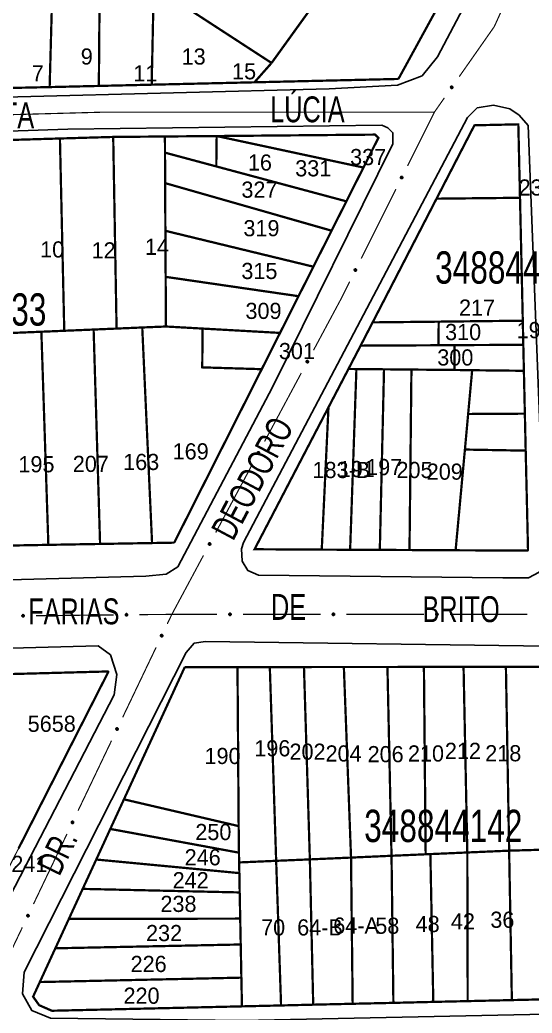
# Model space of a CAD drawing. Extents: x 202481 to 204056, y 4838981 to 4840330.
# Drawn here: x 203659.5 to 203738.7, y 4839433 to 4839586.7 of the extents above; entities that cross this region are included whole.
import ezdxf
from ezdxf.enums import TextEntityAlignment as Align

# ---------------------------------------------------------------- set-up
doc = ezdxf.new("R2010")
doc.units = 0
doc.header["$LTSCALE"] = 1.5
doc.header["$MEASUREMENT"] = 0
for name, color, linetype in [('CD_MALHA_LOTES', 7, 'CONTINUOUS'), ('CD_TXT_QUADRA', 7, 'CONTINUOUS'), ('RU-QUADRA', 210, 'CONTINUOUS'), ('SV-EIXO-RUA-PAV', 20, 'CONTINUOUS'), ('SV-RUA-PAVIM', 7, 'CONTINUOUS'), ('SV-TXT-RUA-N-PAV', 7, 'CONTINUOUS'), ('SV-TXT-RUA-PAV', 7, 'CONTINUOUS'), ('Th_NmrPort', 1, 'CONTINUOUS')]:
    doc.layers.add(name, color=color, linetype=linetype)
doc.styles.add('ARIAL', font='ARIAL.SHX')

msp = doc.modelspace()

# ---------------------------------------------------------------- linework, layer by layer
at = {"layer": 'CD_MALHA_LOTES', "linetype": 'Continuous', "const_width": 0.35, "flags": 128}
for points in [[(203698.42, 4839579.99), (203719.23, 4839608.85)], [(203664.1, 4839576.26), (203664.8, 4839601.86)], [(203731.71, 4839602.51), (203718.04, 4839577.52)], [(203671.71, 4839576.44), (203671.88, 4839597.26)], [(203679.88, 4839576.63), (203680.2, 4839591.84)], [(203680.2, 4839591.84), (203698.42, 4839579.99)], [(203695.77, 4839577), (203698.42, 4839579.99)], [(203679.88, 4839576.63), (203671.71, 4839576.44)], [(203695.77, 4839577), (203679.88, 4839576.63)], [(203718.04, 4839577.52), (203695.77, 4839577)], [(203664.1, 4839576.26), (203656.01, 4839576.08)], [(203671.71, 4839576.44), (203664.1, 4839576.26)], [(203736.84, 4839559.14), (203736.58, 4839570.5), (203729.79, 4839570.35), (203723.93, 4839559)], [(203712.63, 4839563.82), (203714.95, 4839568.42), (203714.42, 4839568.91), (203689.93, 4839568.69)], [(203657.22, 4839568.06), (203665.69, 4839568.31)], [(203665.69, 4839568.31), (203673.93, 4839568.55)], [(203666.36, 4839538.57), (203665.69, 4839568.31)], [(203673.93, 4839568.55), (203681.93, 4839568.62)], [(203674.45, 4839538.91), (203673.93, 4839568.55)], [(203681.93, 4839568.62), (203689.93, 4839568.69)], [(203681.94, 4839566.12), (203681.93, 4839568.62)], [(203689.87, 4839563.99), (203689.93, 4839568.69)], [(203689.93, 4839568.69), (203712.63, 4839563.82)], [(203681.96, 4839561.41), (203681.94, 4839566.12)], [(203681.94, 4839566.12), (203689.87, 4839563.99)], [(203709.99, 4839558.59), (203689.87, 4839563.99)], [(203712.63, 4839563.82), (203709.99, 4839558.59)], [(203682, 4839554.03), (203681.96, 4839561.41)], [(203681.96, 4839561.41), (203707.7, 4839554.05)], [(203709.99, 4839558.59), (203707.7, 4839554.05)], [(203714.05, 4839539.87), (203723.93, 4839559)], [(203723.93, 4839559), (203736.84, 4839559.14)], [(203736.84, 4839559.14), (203737.27, 4839540.13)], [(203682.04, 4839546.91), (203682, 4839554.03)], [(203682, 4839554.03), (203704.89, 4839548.48)], [(203707.7, 4839554.05), (203704.89, 4839548.48)], [(203704.89, 4839548.48), (203702.59, 4839543.92)], [(203682.08, 4839539.23), (203682.04, 4839546.91)], [(203682.04, 4839546.91), (203702.59, 4839543.92)], [(203702.59, 4839543.92), (203699.73, 4839538.24)], [(203712.19, 4839536.27), (203714.05, 4839539.87)], [(203724.27, 4839539.98), (203714.05, 4839539.87)], [(203724.22, 4839536.33), (203724.27, 4839539.98)], [(203724.27, 4839539.98), (203737.27, 4839540.13)], [(203737.27, 4839540.13), (203737.35, 4839536.4)], [(203662.82, 4839538.42), (203658.17, 4839538.23)], [(203662.82, 4839538.42), (203666.36, 4839538.57)], [(203663.9, 4839505.46), (203662.82, 4839538.42)], [(203670.9, 4839538.76), (203666.36, 4839538.57)], [(203670.9, 4839538.76), (203674.45, 4839538.91)], [(203671.9, 4839505.6), (203670.9, 4839538.76)], [(203678.42, 4839539.08), (203674.45, 4839538.91)], [(203678.42, 4839539.08), (203682.08, 4839539.23)], [(203679.94, 4839505.74), (203678.42, 4839539.08)], [(203687.75, 4839538.91), (203682.08, 4839539.23)], [(203696.9, 4839532.63), (203687.7, 4839532.91), (203687.75, 4839538.91)], [(203687.75, 4839538.91), (203699.73, 4839538.24)], [(203699.73, 4839538.24), (203696.9, 4839532.63)], [(203710.31, 4839532.66), (203712.19, 4839536.27)], [(203724.22, 4839536.33), (203712.19, 4839536.27)], [(203726.7, 4839536.35), (203724.22, 4839536.33)], [(203726.7, 4839536.35), (203737.35, 4839536.4)], [(203726.72, 4839532.51), (203726.7, 4839536.35)], [(203737.35, 4839536.4), (203737.44, 4839532.38)], [(203696.9, 4839532.63), (203683.37, 4839505.8)], [(203710.31, 4839532.66), (203707.22, 4839526.73)], [(203711.54, 4839532.65), (203710.31, 4839532.66)], [(203710.57, 4839504.7), (203711.54, 4839532.65)], [(203711.54, 4839532.65), (203715.81, 4839532.61)], [(203715.16, 4839504.68), (203715.81, 4839532.61)], [(203715.81, 4839532.61), (203720.05, 4839532.57)], [(203719.75, 4839504.66), (203720.05, 4839532.57)], [(203720.05, 4839532.57), (203726.72, 4839532.51)], [(203729.44, 4839532.47), (203726.72, 4839532.51)], [(203728.82, 4839525.7), (203729.44, 4839532.47)], [(203729.44, 4839532.47), (203737.44, 4839532.38)], [(203737.44, 4839532.38), (203737.59, 4839525.75)], [(203707.22, 4839526.73), (203695.79, 4839504.78), (203706.18, 4839504.72)], [(203706.18, 4839504.72), (203707.22, 4839526.73)], [(203728.32, 4839520.2), (203728.82, 4839525.7)], [(203737.59, 4839525.75), (203728.82, 4839525.7)], [(203737.59, 4839525.75), (203737.72, 4839520.03)], [(203726.88, 4839504.62), (203728.32, 4839520.2)], [(203737.72, 4839520.03), (203728.32, 4839520.2)], [(203737.72, 4839520.03), (203738.08, 4839504.57)], [(203663.9, 4839505.46), (203655.09, 4839505.3)], [(203671.9, 4839505.6), (203663.9, 4839505.46)], [(203679.94, 4839505.74), (203671.9, 4839505.6)], [(203681.75, 4839505.77), (203679.94, 4839505.74)], [(203683.37, 4839505.8), (203681.75, 4839505.77)], [(203706.18, 4839504.72), (203710.57, 4839504.7)], [(203715.16, 4839504.68), (203710.57, 4839504.7)], [(203719.75, 4839504.66), (203715.16, 4839504.68)], [(203726.88, 4839504.62), (203719.75, 4839504.66)], [(203738.08, 4839504.57), (203726.88, 4839504.62)], [(203644.48, 4839485.11), (203673.21, 4839485.88)], [(203673.21, 4839485.88), (203659.29, 4839458.5)], [(203675.59, 4839466.1), (203684.99, 4839486.54)], [(203684.99, 4839486.54), (203693.15, 4839486.55)], [(203693.15, 4839486.55), (203698.15, 4839486.55)], [(203693.33, 4839461.96), (203693.15, 4839486.55)], [(203698.15, 4839486.55), (203703.43, 4839486.56)], [(203699.13, 4839456.59), (203698.15, 4839486.55)], [(203703.43, 4839486.56), (203709.6, 4839486.57)], [(203704.34, 4839456.81), (203703.43, 4839486.56)], [(203709.6, 4839486.57), (203716.34, 4839486.57)], [(203710.71, 4839457.09), (203709.6, 4839486.57)], [(203716.34, 4839486.57), (203721.98, 4839486.58)], [(203716.97, 4839457.37), (203716.34, 4839486.57)], [(203721.98, 4839486.58), (203728.11, 4839486.59)], [(203722.250015, 4839457.59842), (203721.98, 4839486.58)], [(203728.11, 4839486.59), (203734.66, 4839486.6)], [(203728.69, 4839457.88), (203728.11, 4839486.59)], [(203734.66, 4839486.6), (203741.08, 4839486.6)], [(203735.16, 4839458.16), (203734.66, 4839486.6)], [(203673.48, 4839461.52), (203675.59, 4839466.1)], [(203693.33, 4839461.96), (203675.59, 4839466.1)], [(203671.31, 4839456.79), (203673.48, 4839461.52)], [(203693.38, 4839457.85), (203673.48, 4839461.52)], [(203693.38, 4839457.85), (203693.33, 4839461.96)], [(203735.16, 4839458.16), (203741.43, 4839458.34)], [(203669.21, 4839452.25), (203671.31, 4839456.79)], [(203693.44, 4839454.69), (203671.31, 4839456.79)], [(203693.4, 4839456.34), (203693.38, 4839457.85)], [(203699.13, 4839456.59), (203704.34, 4839456.81)], [(203704.34, 4839456.81), (203710.71, 4839457.09)], [(203704.86, 4839434.34), (203704.34, 4839456.81)], [(203710.71, 4839457.09), (203716.97, 4839457.37)], [(203710.96, 4839434.48), (203710.71, 4839457.09)], [(203722.250015, 4839457.59842), (203716.97, 4839457.37)], [(203717.26, 4839434.62), (203716.97, 4839457.37)], [(203722.98, 4839457.63), (203728.69, 4839457.88)], [(203723.43, 4839434.77), (203722.98, 4839457.63)], [(203728.69, 4839457.88), (203735.16, 4839458.16)], [(203728.75, 4839434.89), (203728.69, 4839457.88)], [(203735.58, 4839435.05), (203735.16, 4839458.16)], [(203693.4, 4839456.34), (203699.13, 4839456.59)], [(203693.44, 4839454.69), (203693.4, 4839456.34)], [(203699.89, 4839434.22), (203699.13, 4839456.59)], [(203693.49, 4839451.7), (203693.44, 4839454.69)], [(203667.07, 4839447.6), (203669.21, 4839452.25)], [(203693.49, 4839451.7), (203669.21, 4839452.25)], [(203693.57, 4839447.65), (203693.49, 4839451.7)], [(203664.98, 4839443.06), (203667.07, 4839447.6)], [(203693.57, 4839447.65), (203667.07, 4839447.6)], [(203693.65, 4839443.65), (203693.57, 4839447.65)], [(203664.98, 4839443.06), (203662.58, 4839437.84)], [(203693.65, 4839443.65), (203664.98, 4839443.06)], [(203693.75, 4839438.52), (203693.65, 4839443.65)], [(203662.58, 4839437.84), (203693.75, 4839438.52)], [(203693.84, 4839434.08), (203693.75, 4839438.52)], [(203662.58, 4839437.84), (203661.54, 4839435.58), (203662.48, 4839434.26), (203664.45, 4839433.4), (203693.84, 4839434.08)], [(203741.69, 4839435.19), (203735.58, 4839435.05)], [(203699.89, 4839434.22), (203693.84, 4839434.08)], [(203704.86, 4839434.34), (203699.89, 4839434.22)], [(203710.96, 4839434.48), (203704.86, 4839434.34)], [(203717.26, 4839434.62), (203710.96, 4839434.48)], [(203723.43, 4839434.77), (203717.26, 4839434.62)], [(203728.75, 4839434.89), (203723.43, 4839434.77)], [(203735.58, 4839435.05), (203728.75, 4839434.89)]]:
    msp.add_lwpolyline(points, dxfattribs=at)
at = {"layer": 'CD_MALHA_LOTES', "linetype": 'Continuous'}
msp.add_lwpolyline([(203722.98, 4839457.63, 0.35, 0.35, 0), (203722.250015, 4839457.59842, 0.35, 0.35, 0)], format="xyseb", dxfattribs=at)
at = {"layer": 'RU-QUADRA', "linetype": 'Continuous', "const_width": 0.18, "flags": 128}
for points in [[(203731.71, 4839602.51), (203718.04, 4839577.52), (203695.77, 4839577), (203679.88, 4839576.63), (203671.71, 4839576.44), (203664.1, 4839576.26), (203656.01, 4839576.08), (203648.6, 4839575.9), (203634.51, 4839575.57), (203626.11, 4839575.38), (203609.89, 4839575), (203610.12, 4839585.96), (203610.58, 4839609.24)], [(203657.22, 4839568.06), (203665.69, 4839568.31), (203673.93, 4839568.55), (203681.93, 4839568.62), (203689.93, 4839568.69), (203714.42, 4839568.91), (203714.95, 4839568.42), (203712.63, 4839563.82), (203709.99, 4839558.59), (203707.7, 4839554.05), (203704.89, 4839548.48), (203702.59, 4839543.92), (203699.73, 4839538.24), (203696.9, 4839532.63), (203683.37, 4839505.8), (203679.94, 4839505.74), (203671.9, 4839505.6), (203663.9, 4839505.46), (203655.09, 4839505.3)], [(203741.69, 4839435.19), (203735.58, 4839435.05), (203728.75, 4839434.89), (203723.43, 4839434.77), (203717.26, 4839434.62), (203710.96, 4839434.48), (203704.86, 4839434.34), (203699.89, 4839434.22), (203693.84, 4839434.08), (203664.45, 4839433.4), (203662.48, 4839434.26), (203661.54, 4839435.58), (203662.58, 4839437.84), (203664.98, 4839443.06), (203667.07, 4839447.6), (203669.21, 4839452.25), (203671.31, 4839456.79), (203673.48, 4839461.52), (203675.59, 4839466.1), (203684.99, 4839486.54), (203693.15, 4839486.55), (203698.15, 4839486.55), (203703.43, 4839486.56), (203709.6, 4839486.57), (203716.34, 4839486.57), (203721.98, 4839486.58), (203728.11, 4839486.59), (203734.66, 4839486.6), (203741.08, 4839486.6)], [(203514.69, 4839481.26), (203580.36, 4839482.67), (203594.44, 4839483.56), (203632, 4839484.7), (203637.9, 4839484.91), (203644.48, 4839485.11), (203673.21, 4839485.88), (203659.29, 4839458.5), (203657.37, 4839454.72), (203652.96, 4839445.93), (203650.52, 4839441.13), (203647.66, 4839435.48), (203642.09, 4839424.49)]]:
    msp.add_lwpolyline(points, dxfattribs=at)
msp.add_lwpolyline([(203695.79, 4839504.78), (203706.18, 4839504.72), (203710.57, 4839504.7), (203719.75, 4839504.66), (203726.88, 4839504.62), (203738.08, 4839504.57), (203737.72, 4839520.03), (203737.59, 4839525.75), (203737.44, 4839532.38), (203737.27, 4839540.13), (203736.84, 4839559.14), (203736.58, 4839570.5), (203729.79, 4839570.35), (203723.93, 4839559), (203714.05, 4839539.87), (203712.19, 4839536.27), (203707.22, 4839526.73)], close=True, dxfattribs=at)
at = {"layer": 'SV-EIXO-RUA-PAV', "const_width": 0.18}
for points in [[(203732.86, 4839585.61), (203733.912674, 4839587.932463)], [(203727.439935, 4839577.868721), (203732.601844, 4839585.241285)], [(203732.601844, 4839585.241285), (203732.86, 4839585.61)], [(203723.59, 4839572.37), (203725.145754, 4839574.592026)], [(203719.436513, 4839564.063026), (203723.461435, 4839572.11287)], [(203723.461435, 4839572.11287), (203723.59, 4839572.37)], [(203712.281095, 4839549.752191), (203717.647658, 4839560.485317)], [(203709.03, 4839543.25), (203710.492241, 4839546.174482)], [(203708.68485, 4839542.606375), (203709.03, 4839543.25)], [(203704.904097, 4839535.556133), (203708.68485, 4839542.606375)], [(203697.342589, 4839521.455651), (203703.01372, 4839532.031013)], [(203689.781082, 4839507.355168), (203695.452213, 4839517.93053)], [(203683, 4839494.71), (203687.890705, 4839503.830048)], [(203661.992436, 4839494.505737), (203673.991869, 4839494.622417)], [(203677.99168, 4839494.66131), (203682.991444, 4839494.709927)], [(203682.288345, 4839493.219849), (203682.719295, 4839494.122225)], [(203682.719295, 4839494.122225), (203683, 4839494.71)], [(203682.991444, 4839494.709927), (203683, 4839494.71)], [(203683, 4839494.71), (203689.991443, 4839494.710396)], [(203693.991443, 4839494.710623), (203705.991443, 4839494.711304)], [(203709.991443, 4839494.71153), (203721.991443, 4839494.712211)], [(203725.991443, 4839494.712437), (203737.991443, 4839494.713118)], [(203675.393151, 4839478.781833), (203680.564547, 4839489.610345)], [(203668.497957, 4839464.343817), (203673.669353, 4839475.172329)], [(203661.602763, 4839449.905802), (203666.774158, 4839460.734314)], [(203654.707569, 4839435.467786), (203659.878964, 4839446.296298)]]:
    msp.add_lwpolyline(points, dxfattribs=at)
at = {"layer": 'SV-EIXO-RUA-PAV'}
for points in [[(203726.120262, 4839576.17581), (203726.111086, 4839576.22385), (203726.113023, 4839576.267014), (203726.125, 4839576.30255), (203726.143772, 4839576.331193), (203726.166278, 4839576.358333), (203726.195005, 4839576.380689), (203726.232385, 4839576.39844), (203726.280511, 4839576.407983), (203726.324598, 4839576.403093), (203726.360066, 4839576.393214), (203726.39106, 4839576.375359), (203726.417058, 4839576.353054), (203726.439294, 4839576.322446), (203726.456912, 4839576.28439), (203726.465337, 4839576.235765), (203726.463148, 4839576.193461), (203726.450661, 4839576.159393), (203726.432513, 4839576.128347), (203726.409205, 4839576.100915), (203726.380879, 4839576.079132), (203726.34253, 4839576.061462), (203726.294427, 4839576.053782), (203726.252209, 4839576.055484), (203726.217975, 4839576.06749), (203726.187812, 4839576.086045), (203726.160317, 4839576.108286), (203726.136642, 4839576.136228), (203726.120262, 4839576.17581)], [(203718.379371, 4839562.194889), (203718.363249, 4839562.241064), (203718.358835, 4839562.284045), (203718.365471, 4839562.320954), (203718.37984, 4839562.35204), (203718.398122, 4839562.382187), (203718.42326, 4839562.408514), (203718.457633, 4839562.431554), (203718.503839, 4839562.448052), (203718.548167, 4839562.44968), (203718.5847, 4839562.445109), (203718.617977, 4839562.431993), (203718.646965, 4839562.413742), (203718.673449, 4839562.386726), (203718.696459, 4839562.351664), (203718.711923, 4839562.304801), (203718.715962, 4839562.262633), (203718.708605, 4839562.227102), (203718.695206, 4839562.193731), (203718.676173, 4839562.163177), (203718.651348, 4839562.137476), (203718.616005, 4839562.114373), (203718.569548, 4839562.099722), (203718.527537, 4839562.095214), (203718.491912, 4839562.10207), (203718.459355, 4839562.116001), (203718.428895, 4839562.13397), (203718.401378, 4839562.158137), (203718.379371, 4839562.194889)], [(203711.223953, 4839547.884054), (203711.207831, 4839547.930229), (203711.203417, 4839547.97321), (203711.210054, 4839548.010119), (203711.224423, 4839548.041205), (203711.242705, 4839548.071351), (203711.267843, 4839548.097679), (203711.302216, 4839548.120719), (203711.348422, 4839548.137217), (203711.392749, 4839548.138845), (203711.429282, 4839548.134274), (203711.46256, 4839548.121158), (203711.491548, 4839548.102907), (203711.518032, 4839548.075891), (203711.541041, 4839548.040829), (203711.556506, 4839547.993966), (203711.560544, 4839547.951798), (203711.553187, 4839547.916267), (203711.539789, 4839547.882896), (203711.520755, 4839547.852342), (203711.495931, 4839547.826641), (203711.460587, 4839547.803538), (203711.414131, 4839547.788887), (203711.37212, 4839547.784379), (203711.336494, 4839547.791235), (203711.303937, 4839547.805165), (203711.273478, 4839547.823134), (203711.245961, 4839547.847302), (203711.223953, 4839547.884054)], [(203703.793994, 4839533.718974), (203703.779198, 4839533.76559), (203703.776014, 4839533.808681), (203703.783703, 4839533.845385), (203703.798955, 4839533.876047), (203703.818091, 4839533.905659), (203703.843971, 4839533.931257), (203703.878988, 4839533.953306), (203703.925647, 4839533.968476), (203703.970003, 4839533.968836), (203704.006391, 4839533.963224), (203704.039279, 4839533.949161), (203704.067734, 4839533.930089), (203704.093435, 4839533.902327), (203704.115433, 4839533.866622), (203704.129552, 4839533.819336), (203704.132383, 4839533.77707), (203704.124014, 4839533.741764), (203704.109667, 4839533.708789), (203704.089769, 4839533.678792), (203704.064219, 4839533.653811), (203704.02823, 4839533.631727), (203703.981374, 4839533.61841), (203703.939251, 4839533.615105), (203703.903836, 4839533.622976), (203703.871691, 4839533.637832), (203703.841757, 4839533.656664), (203703.814942, 4839533.681608), (203703.793994, 4839533.718974)], [(203696.232487, 4839519.618491), (203696.217691, 4839519.665108), (203696.214507, 4839519.708198), (203696.222196, 4839519.744902), (203696.237448, 4839519.775564), (203696.256584, 4839519.805176), (203696.282464, 4839519.830775), (203696.317481, 4839519.852823), (203696.36414, 4839519.867994), (203696.408496, 4839519.868354), (203696.444883, 4839519.862741), (203696.477772, 4839519.848679), (203696.506227, 4839519.829607), (203696.531928, 4839519.801845), (203696.553926, 4839519.76614), (203696.568045, 4839519.718853), (203696.570876, 4839519.676587), (203696.562507, 4839519.641281), (203696.54816, 4839519.608307), (203696.528261, 4839519.578309), (203696.502712, 4839519.553328), (203696.466723, 4839519.531245), (203696.419867, 4839519.517928), (203696.377744, 4839519.514622), (203696.342329, 4839519.522493), (203696.310183, 4839519.537349), (203696.28025, 4839519.556181), (203696.253435, 4839519.581125), (203696.232487, 4839519.618491)], [(203688.670979, 4839505.518009), (203688.656184, 4839505.564625), (203688.653, 4839505.607716), (203688.660689, 4839505.644419), (203688.67594, 4839505.675082), (203688.695077, 4839505.704694), (203688.720957, 4839505.730292), (203688.755974, 4839505.752341), (203688.802633, 4839505.767511), (203688.846989, 4839505.767871), (203688.883376, 4839505.762258), (203688.916265, 4839505.748196), (203688.94472, 4839505.729124), (203688.970421, 4839505.701362), (203688.992418, 4839505.665657), (203689.006537, 4839505.618371), (203689.009369, 4839505.576105), (203689.001, 4839505.540799), (203688.986653, 4839505.507824), (203688.966754, 4839505.477827), (203688.941205, 4839505.452846), (203688.905216, 4839505.430762), (203688.858359, 4839505.417445), (203688.816236, 4839505.41414), (203688.780822, 4839505.422011), (203688.748676, 4839505.436866), (203688.718743, 4839505.455699), (203688.691927, 4839505.480643), (203688.670979, 4839505.518009)], [(203659.847787, 4839494.594968), (203659.881534, 4839494.630368), (203659.917777, 4839494.653892), (203659.953653, 4839494.664811), (203659.987871, 4839494.666194), (203660.023037, 4839494.663665), (203660.05793, 4839494.653294), (203660.094107, 4839494.633205), (203660.129855, 4839494.599601), (203660.151513, 4839494.56089), (203660.1641, 4839494.526291), (203660.167596, 4839494.490693), (203660.164567, 4839494.456572), (203660.152596, 4839494.420684), (203660.131879, 4839494.384221), (203660.097219, 4839494.349092), (203660.06153, 4839494.326274), (203660.026552, 4839494.316623), (203659.990742, 4839494.313335), (203659.954871, 4839494.316346), (203659.920678, 4839494.326724), (203659.884003, 4839494.347649), (203659.849785, 4839494.382318), (203659.82662, 4839494.417654), (203659.816481, 4839494.452487), (203659.814037, 4839494.487815), (203659.816144, 4839494.523117), (203659.825109, 4839494.558626), (203659.847787, 4839494.594968)], [(203675.84703, 4839494.750542), (203675.880778, 4839494.785942), (203675.917021, 4839494.809465), (203675.952896, 4839494.820385), (203675.987114, 4839494.821767), (203676.022281, 4839494.819239), (203676.057173, 4839494.808868), (203676.09335, 4839494.788779), (203676.129099, 4839494.755175), (203676.150756, 4839494.716464), (203676.163343, 4839494.681864), (203676.166839, 4839494.646267), (203676.163811, 4839494.612146), (203676.151839, 4839494.576257), (203676.131123, 4839494.539794), (203676.096463, 4839494.504666), (203676.060773, 4839494.481847), (203676.025795, 4839494.472197), (203675.989986, 4839494.468909), (203675.954115, 4839494.47192), (203675.919922, 4839494.482298), (203675.883247, 4839494.503222), (203675.849028, 4839494.537891), (203675.825864, 4839494.573228), (203675.815724, 4839494.608061), (203675.813281, 4839494.643389), (203675.815388, 4839494.678691), (203675.824353, 4839494.7142), (203675.84703, 4839494.750542)], [(203691.847757, 4839494.820582), (203691.881845, 4839494.855654), (203691.918313, 4839494.878826), (203691.954293, 4839494.889398), (203691.988523, 4839494.89045), (203692.023663, 4839494.887582), (203692.058453, 4839494.876874), (203692.094434, 4839494.856436), (203692.129856, 4839494.822488), (203692.151139, 4839494.783569), (203692.163391, 4839494.74885), (203692.166543, 4839494.71322), (203692.163185, 4839494.67913), (203692.150867, 4839494.643359), (203692.129799, 4839494.607098), (203692.094801, 4839494.572306), (203692.058892, 4839494.549834), (203692.023822, 4839494.540522), (203691.987983, 4839494.53758), (203691.952142, 4839494.540938), (203691.918052, 4839494.551646), (203691.881581, 4839494.572924), (203691.847699, 4839494.607922), (203691.824877, 4839494.643481), (203691.815075, 4839494.67841), (203691.812973, 4839494.71376), (203691.815421, 4839494.74904), (203691.824729, 4839494.784461), (203691.847757, 4839494.820582)], [(203707.847756, 4839494.821489), (203707.881844, 4839494.856561), (203707.918313, 4839494.879733), (203707.954293, 4839494.890305), (203707.988523, 4839494.891357), (203708.023663, 4839494.888489), (203708.058453, 4839494.877781), (203708.094434, 4839494.857343), (203708.129856, 4839494.823395), (203708.151139, 4839494.784476), (203708.163391, 4839494.749757), (203708.166543, 4839494.714127), (203708.163185, 4839494.680037), (203708.150867, 4839494.644266), (203708.129799, 4839494.608005), (203708.094801, 4839494.573213), (203708.058892, 4839494.550741), (203708.023822, 4839494.541429), (203707.987983, 4839494.538487), (203707.952142, 4839494.541845), (203707.918052, 4839494.552553), (203707.881581, 4839494.573831), (203707.847699, 4839494.608829), (203707.824877, 4839494.644388), (203707.815075, 4839494.679317), (203707.812973, 4839494.714667), (203707.815421, 4839494.749947), (203707.824729, 4839494.785368), (203707.847756, 4839494.821489)], [(203723.847756, 4839494.822396), (203723.881844, 4839494.857468), (203723.918313, 4839494.88064), (203723.954293, 4839494.891212), (203723.988522, 4839494.892264), (203724.023663, 4839494.889396), (203724.058453, 4839494.878688), (203724.094434, 4839494.85825), (203724.129856, 4839494.824302), (203724.151139, 4839494.785384), (203724.163391, 4839494.750664), (203724.166543, 4839494.715035), (203724.163184, 4839494.680944), (203724.150867, 4839494.645174), (203724.129799, 4839494.608912), (203724.094801, 4839494.57412), (203724.058892, 4839494.551648), (203724.023822, 4839494.542336), (203723.987983, 4839494.539394), (203723.952142, 4839494.542752), (203723.918052, 4839494.55346), (203723.881581, 4839494.574738), (203723.847699, 4839494.609736), (203723.824877, 4839494.645295), (203723.815075, 4839494.680225), (203723.812973, 4839494.715574), (203723.815421, 4839494.750855), (203723.824729, 4839494.786275), (203723.847756, 4839494.822396)], [(203681.265193, 4839491.332882), (203681.248238, 4839491.378758), (203681.243046, 4839491.421652), (203681.249014, 4839491.458675), (203681.262818, 4839491.490016), (203681.280551, 4839491.520489), (203681.305208, 4839491.547267), (203681.339158, 4839491.570926), (203681.385058, 4839491.588257), (203681.429349, 4839491.590687), (203681.465959, 4839491.586779), (203681.499468, 4839491.574266), (203681.528782, 4839491.556543), (203681.555751, 4839491.530011), (203681.579391, 4839491.495372), (203681.595701, 4839491.448796), (203681.600502, 4839491.406708), (203681.59379, 4839491.371049), (203681.580998, 4839491.337441), (203681.562521, 4839491.306548), (203681.538165, 4839491.280402), (203681.503246, 4839491.256663), (203681.457062, 4839491.241173), (203681.415139, 4839491.235906), (203681.379396, 4839491.242115), (203681.346592, 4839491.255455), (203681.315812, 4839491.272869), (203681.287862, 4839491.296535), (203681.265193, 4839491.332882)], [(203674.369999, 4839476.894867), (203674.353044, 4839476.940742), (203674.347852, 4839476.983637), (203674.35382, 4839477.020659), (203674.367624, 4839477.052), (203674.385357, 4839477.082473), (203674.410014, 4839477.109251), (203674.443964, 4839477.13291), (203674.489864, 4839477.150241), (203674.534155, 4839477.152671), (203674.570765, 4839477.148763), (203674.604274, 4839477.136251), (203674.633588, 4839477.118528), (203674.660557, 4839477.091995), (203674.684197, 4839477.057356), (203674.700507, 4839477.01078), (203674.705308, 4839476.968692), (203674.698596, 4839476.933034), (203674.685804, 4839476.899426), (203674.667326, 4839476.868532), (203674.642971, 4839476.842386), (203674.608052, 4839476.818647), (203674.561868, 4839476.803158), (203674.519945, 4839476.79789), (203674.484202, 4839476.8041), (203674.451398, 4839476.817439), (203674.420618, 4839476.834854), (203674.392668, 4839476.858519), (203674.369999, 4839476.894867)], [(203667.474805, 4839462.456851), (203667.457849, 4839462.502726), (203667.452658, 4839462.545621), (203667.458626, 4839462.582644), (203667.472429, 4839462.613984), (203667.490163, 4839462.644457), (203667.51482, 4839462.671235), (203667.54877, 4839462.694894), (203667.59467, 4839462.712226), (203667.638961, 4839462.714656), (203667.675571, 4839462.710747), (203667.70908, 4839462.698235), (203667.738394, 4839462.680512), (203667.765363, 4839462.653979), (203667.789003, 4839462.61934), (203667.805313, 4839462.572764), (203667.810114, 4839462.530676), (203667.803402, 4839462.495018), (203667.79061, 4839462.46141), (203667.772132, 4839462.430517), (203667.747777, 4839462.40437), (203667.712858, 4839462.380631), (203667.666674, 4839462.365142), (203667.624751, 4839462.359874), (203667.589008, 4839462.366084), (203667.556204, 4839462.379423), (203667.525424, 4839462.396838), (203667.497474, 4839462.420503), (203667.474805, 4839462.456851)], [(203660.579611, 4839448.018835), (203660.562655, 4839448.06471), (203660.557464, 4839448.107605), (203660.563431, 4839448.144628), (203660.577235, 4839448.175969), (203660.594969, 4839448.206441), (203660.619626, 4839448.23322), (203660.653576, 4839448.256878), (203660.699476, 4839448.27421), (203660.743767, 4839448.27664), (203660.780377, 4839448.272731), (203660.813886, 4839448.260219), (203660.8432, 4839448.242496), (203660.870168, 4839448.215964), (203660.893809, 4839448.181324), (203660.910119, 4839448.134749), (203660.91492, 4839448.092661), (203660.908208, 4839448.057002), (203660.895415, 4839448.023394), (203660.876938, 4839447.992501), (203660.852583, 4839447.966354), (203660.817663, 4839447.942615), (203660.77148, 4839447.927126), (203660.729557, 4839447.921859), (203660.693814, 4839447.928068), (203660.66101, 4839447.941407), (203660.63023, 4839447.958822), (203660.60228, 4839447.982487), (203660.579611, 4839448.018835)]]:
    msp.add_lwpolyline(points, close=True, dxfattribs=at)
for points in [[(203726.111086, 4839576.22385), (203726.195005, 4839576.380689)], [(203726.112084, 4839576.248461), (203726.176372, 4839576.361693)], [(203726.113023, 4839576.267014), (203726.166278, 4839576.358333)], [(203726.116327, 4839576.202181), (203726.209798, 4839576.383265)], [(203726.120262, 4839576.17581), (203726.232385, 4839576.39844)], [(203726.130407, 4839576.155676), (203726.255968, 4839576.399245)], [(203726.136642, 4839576.136228), (203726.280511, 4839576.407983)], [(203726.151308, 4839576.126051), (203726.299564, 4839576.402036)], [(203726.160317, 4839576.108286), (203726.324598, 4839576.403093)], [(203726.17534, 4839576.100897), (203726.338018, 4839576.395101)], [(203726.187812, 4839576.086045), (203726.360066, 4839576.393214)], [(203726.204737, 4839576.078648), (203726.376695, 4839576.381347)], [(203726.217975, 4839576.06749), (203726.39106, 4839576.375359)], [(203726.237712, 4839576.063889), (203726.402739, 4839576.361447)], [(203726.252209, 4839576.055484), (203726.417058, 4839576.353054)], [(203726.275383, 4839576.055837), (203726.426323, 4839576.333274)], [(203726.294427, 4839576.053782), (203726.439294, 4839576.322446)], [(203726.319428, 4839576.061645), (203726.446776, 4839576.300631)], [(203726.34253, 4839576.061462), (203726.456912, 4839576.28439)], [(203726.362914, 4839576.076173), (203726.457056, 4839576.253456)], [(203726.380879, 4839576.079132), (203726.465337, 4839576.235765)], [(203726.397011, 4839576.093943), (203726.460964, 4839576.209076)], [(203726.409205, 4839576.100915), (203726.463148, 4839576.193461)], [(203718.358835, 4839562.284045), (203718.398122, 4839562.382187)], [(203718.360627, 4839562.265555), (203718.407615, 4839562.386991)], [(203718.363249, 4839562.241064), (203718.42326, 4839562.408514)], [(203718.371611, 4839562.220398), (203718.437516, 4839562.413231)], [(203718.379371, 4839562.194889), (203718.457633, 4839562.431554)], [(203718.392359, 4839562.176461), (203718.480843, 4839562.43581)], [(203718.401378, 4839562.158137), (203718.503839, 4839562.448052)], [(203718.417378, 4839562.150221), (203718.523559, 4839562.444963)], [(203718.428895, 4839562.13397), (203718.548167, 4839562.44968)], [(203718.444839, 4839562.128863), (203718.562614, 4839562.443743)], [(203718.459355, 4839562.116001), (203718.5847, 4839562.445109)], [(203718.477181, 4839562.111166), (203718.602889, 4839562.43581)], [(203718.491912, 4839562.10207), (203718.617977, 4839562.431993)], [(203718.511964, 4839562.101402), (203718.63157, 4839562.419944)], [(203718.527537, 4839562.095214), (203718.646965, 4839562.413742)], [(203718.550409, 4839562.098961), (203718.659031, 4839562.395534)], [(203718.569548, 4839562.099722), (203718.673449, 4839562.386726)], [(203718.593125, 4839562.111166), (203718.68405, 4839562.366243)], [(203718.616005, 4839562.114373), (203718.696459, 4839562.351664)], [(203718.634011, 4839562.131914), (203718.701137, 4839562.321086)], [(203718.651348, 4839562.137476), (203718.711923, 4839562.304801)], [(203718.665133, 4839562.154492), (203718.711511, 4839562.277759)], [(203718.676173, 4839562.163177), (203718.715962, 4839562.262633)], [(203711.203417, 4839547.97321), (203711.242705, 4839548.071351)], [(203711.205209, 4839547.95472), (203711.252197, 4839548.076156)], [(203711.207831, 4839547.930229), (203711.267843, 4839548.097679)], [(203711.216193, 4839547.909562), (203711.282099, 4839548.102396)], [(203711.223953, 4839547.884054), (203711.302216, 4839548.120719)], [(203711.236941, 4839547.865626), (203711.325425, 4839548.124975)], [(203711.245961, 4839547.847302), (203711.348422, 4839548.137217)], [(203711.261961, 4839547.839386), (203711.368141, 4839548.134128)], [(203711.273478, 4839547.823134), (203711.392749, 4839548.138845)], [(203711.289421, 4839547.818028), (203711.407196, 4839548.132908)], [(203711.303937, 4839547.805165), (203711.429282, 4839548.134274)], [(203711.321764, 4839547.800331), (203711.447472, 4839548.124975)], [(203711.336494, 4839547.791235), (203711.46256, 4839548.121158)], [(203711.356547, 4839547.790567), (203711.476153, 4839548.109109)], [(203711.37212, 4839547.784379), (203711.491548, 4839548.102907)], [(203711.394992, 4839547.788126), (203711.503613, 4839548.084699)], [(203711.414131, 4839547.788887), (203711.518032, 4839548.075891)], [(203711.437708, 4839547.800331), (203711.528633, 4839548.055408)], [(203711.460587, 4839547.803538), (203711.541041, 4839548.040829)], [(203711.478594, 4839547.821079), (203711.545719, 4839548.010251)], [(203711.495931, 4839547.826641), (203711.556506, 4839547.993966)], [(203711.509715, 4839547.843657), (203711.556093, 4839547.966924)], [(203711.520755, 4839547.852342), (203711.560544, 4839547.951798)], [(203703.776014, 4839533.808681), (203703.818091, 4839533.905659)], [(203703.777277, 4839533.790146), (203703.827717, 4839533.91019)], [(203703.779198, 4839533.76559), (203703.843971, 4839533.931257)], [(203703.786966, 4839533.744694), (203703.858356, 4839533.935565)], [(203703.793994, 4839533.718974), (203703.878988, 4839533.953306)], [(203703.80645, 4839533.700182), (203703.90231, 4839533.956896)], [(203703.814942, 4839533.681608), (203703.925647, 4839533.968476)], [(203703.830709, 4839533.673237), (203703.94527, 4839533.964825)], [(203703.841757, 4839533.656664), (203703.970003, 4839533.968836)], [(203703.857548, 4839533.651103), (203703.984275, 4839533.962489)], [(203703.871691, 4839533.637832), (203704.006391, 4839533.963224)], [(203703.889372, 4839533.632489), (203704.024307, 4839533.953408)], [(203703.903836, 4839533.622976), (203704.039279, 4839533.949161)], [(203703.923862, 4839533.621735), (203704.052523, 4839533.936729)], [(203703.939251, 4839533.615105), (203704.067734, 4839533.930089)], [(203703.962221, 4839533.618197), (203704.079274, 4839533.911544)], [(203703.981374, 4839533.61841), (203704.093435, 4839533.902327)], [(203704.005268, 4839533.629176), (203704.103446, 4839533.88155)], [(203704.02823, 4839533.631727), (203704.115433, 4839533.866622)], [(203704.04673, 4839533.648746), (203704.119235, 4839533.835923)], [(203704.064219, 4839533.653811), (203704.129552, 4839533.819336)], [(203704.078485, 4839533.670426), (203704.128367, 4839533.792318)], [(203704.089769, 4839533.678792), (203704.132383, 4839533.77707)], [(203696.217691, 4839519.665108), (203696.282464, 4839519.830775)], [(203696.225459, 4839519.644211), (203696.296849, 4839519.835082)], [(203696.232487, 4839519.618491), (203696.317481, 4839519.852823)], [(203696.244943, 4839519.599699), (203696.340803, 4839519.856413)], [(203696.253435, 4839519.581125), (203696.36414, 4839519.867994)], [(203696.269202, 4839519.572755), (203696.383763, 4839519.864342)], [(203696.28025, 4839519.556181), (203696.408496, 4839519.868354)], [(203696.296041, 4839519.550621), (203696.422767, 4839519.862006)], [(203696.310183, 4839519.537349), (203696.444883, 4839519.862741)], [(203696.327864, 4839519.532007), (203696.4628, 4839519.852925)], [(203696.342329, 4839519.522493), (203696.477772, 4839519.848679)], [(203696.362354, 4839519.521253), (203696.491015, 4839519.836246)], [(203696.377744, 4839519.514622), (203696.506227, 4839519.829607)], [(203696.214507, 4839519.708198), (203696.256584, 4839519.805176)], [(203696.21577, 4839519.689664), (203696.266209, 4839519.809708)], [(203696.400714, 4839519.517714), (203696.517767, 4839519.811062)], [(203696.419867, 4839519.517928), (203696.531928, 4839519.801845)], [(203696.443761, 4839519.528693), (203696.541939, 4839519.781067)], [(203696.466723, 4839519.531245), (203696.553926, 4839519.76614)], [(203696.485223, 4839519.548264), (203696.557728, 4839519.73544)], [(203696.502712, 4839519.553328), (203696.568045, 4839519.718853)], [(203696.516978, 4839519.569944), (203696.566859, 4839519.691835)], [(203696.528261, 4839519.578309), (203696.570876, 4839519.676587)], [(203688.653, 4839505.607716), (203688.695077, 4839505.704694)], [(203688.654263, 4839505.589181), (203688.704702, 4839505.709225)], [(203688.656184, 4839505.564625), (203688.720957, 4839505.730292)], [(203688.663952, 4839505.543729), (203688.735341, 4839505.7346)], [(203688.670979, 4839505.518009), (203688.755974, 4839505.752341)], [(203688.683436, 4839505.499217), (203688.779296, 4839505.755931)], [(203688.691927, 4839505.480643), (203688.802633, 4839505.767511)], [(203688.707695, 4839505.472272), (203688.822256, 4839505.76386)], [(203688.718743, 4839505.455699), (203688.846989, 4839505.767871)], [(203688.734534, 4839505.450138), (203688.86126, 4839505.761524)], [(203688.748676, 4839505.436866), (203688.883376, 4839505.762258)], [(203688.766357, 4839505.431524), (203688.901292, 4839505.752443)], [(203688.780822, 4839505.422011), (203688.916265, 4839505.748196)], [(203688.800847, 4839505.42077), (203688.929508, 4839505.735763)], [(203688.816236, 4839505.41414), (203688.94472, 4839505.729124)], [(203688.839206, 4839505.417232), (203688.95626, 4839505.710579)], [(203688.858359, 4839505.417445), (203688.970421, 4839505.701362)], [(203688.882254, 4839505.42821), (203688.980432, 4839505.680585)], [(203688.905216, 4839505.430762), (203688.992418, 4839505.665657)], [(203688.923716, 4839505.447781), (203688.996221, 4839505.634958)], [(203688.941205, 4839505.452846), (203689.006537, 4839505.618371)], [(203688.95547, 4839505.469461), (203689.005352, 4839505.591352)], [(203688.966754, 4839505.477827), (203689.009369, 4839505.576105)], [(203659.814037, 4839494.487815), (203660.1641, 4839494.526291)], [(203659.816144, 4839494.523117), (203660.151513, 4839494.56089)], [(203659.816481, 4839494.452487), (203660.167596, 4839494.490693)], [(203659.817861, 4839494.469745), (203660.164115, 4839494.505862)], [(203659.818867, 4839494.506598), (203660.152814, 4839494.545325)], [(203659.825028, 4839494.434335), (203660.163069, 4839494.473102)], [(203659.825109, 4839494.558626), (203660.129855, 4839494.599601)], [(203659.825358, 4839494.540776), (203660.136096, 4839494.580642)], [(203659.82662, 4839494.417654), (203660.164567, 4839494.456572)], [(203659.837306, 4839494.575007), (203660.108475, 4839494.614488)], [(203659.840382, 4839494.399005), (203660.153862, 4839494.437533)], [(203659.847787, 4839494.594968), (203660.094107, 4839494.633205)], [(203659.849785, 4839494.382318), (203660.152596, 4839494.420684)], [(203659.866953, 4839494.613504), (203660.068627, 4839494.642757)], [(203659.870719, 4839494.36655), (203660.139198, 4839494.401911)], [(203659.881534, 4839494.630368), (203660.05793, 4839494.653294)], [(203659.884003, 4839494.347649), (203660.131879, 4839494.384221)], [(203659.902137, 4839494.643867), (203660.031641, 4839494.657407)], [(203659.907824, 4839494.339619), (203660.106796, 4839494.366117)], [(203659.917777, 4839494.653892), (203660.023037, 4839494.663665)], [(203659.920678, 4839494.326724), (203660.097219, 4839494.349092)], [(203659.942108, 4839494.322213), (203660.072964, 4839494.337131)], [(203659.954871, 4839494.316346), (203660.06153, 4839494.326274)], [(203675.813281, 4839494.643389), (203676.163343, 4839494.681864)], [(203675.815388, 4839494.678691), (203676.150756, 4839494.716464)], [(203675.815724, 4839494.608061), (203676.166839, 4839494.646267)], [(203675.817105, 4839494.625318), (203676.163358, 4839494.661435)], [(203675.818111, 4839494.662172), (203676.152058, 4839494.700899)], [(203675.824272, 4839494.589909), (203676.162312, 4839494.628675)], [(203675.824353, 4839494.7142), (203676.129099, 4839494.755175)], [(203675.824601, 4839494.69635), (203676.13534, 4839494.736215)], [(203675.825864, 4839494.573228), (203676.163811, 4839494.612146)], [(203675.83655, 4839494.730581), (203676.107719, 4839494.770061)], [(203675.839626, 4839494.554579), (203676.153106, 4839494.593106)], [(203675.84703, 4839494.750542), (203676.09335, 4839494.788779)], [(203675.849028, 4839494.537891), (203676.151839, 4839494.576257)], [(203675.866196, 4839494.769077), (203676.067871, 4839494.79833)], [(203675.869962, 4839494.522124), (203676.138442, 4839494.557485)], [(203675.880778, 4839494.785942), (203676.057173, 4839494.808868)], [(203675.883247, 4839494.503222), (203676.131123, 4839494.539794)], [(203675.90138, 4839494.79944), (203676.030884, 4839494.812981)], [(203675.907068, 4839494.495193), (203676.10604, 4839494.52169)], [(203675.917021, 4839494.809465), (203676.022281, 4839494.819239)], [(203675.919922, 4839494.482298), (203676.096463, 4839494.504666)], [(203675.941352, 4839494.477787), (203676.072207, 4839494.492705)], [(203675.954115, 4839494.47192), (203676.060773, 4839494.481847)], [(203691.812973, 4839494.71376), (203692.163391, 4839494.74885)], [(203691.815075, 4839494.67841), (203692.166543, 4839494.71322)], [(203691.815421, 4839494.74904), (203692.151139, 4839494.783569)], [(203691.816622, 4839494.695654), (203692.163208, 4839494.728422)], [(203691.817984, 4839494.732496), (203692.15229, 4839494.767993)], [(203691.823446, 4839494.660177), (203692.161846, 4839494.695673)], [(203691.824729, 4839494.784461), (203692.129856, 4839494.822488)], [(203691.824805, 4839494.766609), (203692.135914, 4839494.803469)], [(203691.824877, 4839494.643481), (203692.163185, 4839494.67913)], [(203691.837083, 4839494.800723), (203692.108621, 4839494.837581)], [(203691.838458, 4839494.6247), (203692.152296, 4839494.660195)], [(203691.847699, 4839494.607922), (203692.150867, 4839494.643359)], [(203691.847757, 4839494.820582), (203692.094434, 4839494.856436)], [(203691.867101, 4839494.838932), (203692.069048, 4839494.866233)], [(203691.868479, 4839494.591953), (203692.137288, 4839494.624717)], [(203691.881581, 4839494.572924), (203692.129799, 4839494.607098)], [(203691.881845, 4839494.855654), (203692.058453, 4839494.876874)], [(203691.902577, 4839494.868953), (203692.032206, 4839494.881241)], [(203691.905323, 4839494.564665), (203692.104542, 4839494.589237)], [(203691.918052, 4839494.551646), (203692.094801, 4839494.572306)], [(203691.918313, 4839494.878826), (203692.023663, 4839494.887582)], [(203691.939437, 4839494.546928), (203692.07043, 4839494.560581)], [(203691.952142, 4839494.540938), (203692.058892, 4839494.549834)], [(203707.812973, 4839494.714667), (203708.163391, 4839494.749757)], [(203707.815075, 4839494.679317), (203708.166543, 4839494.714127)], [(203707.815421, 4839494.749947), (203708.151139, 4839494.784476)], [(203707.816621, 4839494.696561), (203708.163208, 4839494.729329)], [(203707.817984, 4839494.733403), (203708.15229, 4839494.7689)], [(203707.823446, 4839494.661084), (203708.161846, 4839494.696581)], [(203707.824729, 4839494.785368), (203708.129856, 4839494.823395)], [(203707.824805, 4839494.767517), (203708.135914, 4839494.804376)], [(203707.824877, 4839494.644388), (203708.163185, 4839494.680037)], [(203707.837083, 4839494.80163), (203708.108621, 4839494.838488)], [(203707.838458, 4839494.625607), (203708.152296, 4839494.661102)], [(203707.847699, 4839494.608829), (203708.150867, 4839494.644266)], [(203707.847756, 4839494.821489), (203708.094434, 4839494.857343)], [(203707.867101, 4839494.839839), (203708.069048, 4839494.867141)], [(203707.868479, 4839494.59286), (203708.137288, 4839494.625624)], [(203707.881581, 4839494.573831), (203708.129799, 4839494.608005)], [(203707.881844, 4839494.856561), (203708.058453, 4839494.877781)], [(203707.902577, 4839494.86986), (203708.032206, 4839494.882148)], [(203707.905323, 4839494.565572), (203708.104542, 4839494.590145)], [(203707.918052, 4839494.552553), (203708.094801, 4839494.573213)], [(203707.918313, 4839494.879733), (203708.023663, 4839494.888489)], [(203707.939437, 4839494.547835), (203708.07043, 4839494.561488)], [(203707.952142, 4839494.541845), (203708.058892, 4839494.550741)], [(203723.812973, 4839494.715574), (203724.163391, 4839494.750664)], [(203723.815075, 4839494.680225), (203724.166543, 4839494.715035)], [(203723.815421, 4839494.750855), (203724.151139, 4839494.785384)], [(203723.816621, 4839494.697468), (203724.163208, 4839494.730236)], [(203723.817984, 4839494.73431), (203724.15229, 4839494.769807)], [(203723.823446, 4839494.661991), (203724.161846, 4839494.697488)], [(203723.824729, 4839494.786275), (203724.129856, 4839494.824302)], [(203723.824805, 4839494.768424), (203724.135914, 4839494.805284)], [(203723.824877, 4839494.645295), (203724.163184, 4839494.680944)], [(203723.837083, 4839494.802538), (203724.108621, 4839494.839395)], [(203723.838458, 4839494.626514), (203724.152296, 4839494.66201)], [(203723.847699, 4839494.609736), (203724.150867, 4839494.645174)], [(203723.847756, 4839494.822396), (203724.094434, 4839494.85825)], [(203723.867101, 4839494.840746), (203724.069048, 4839494.868048)], [(203723.868479, 4839494.593767), (203724.137288, 4839494.626531)], [(203723.881581, 4839494.574738), (203724.129799, 4839494.608912)], [(203723.881844, 4839494.857468), (203724.058453, 4839494.878688)], [(203723.902577, 4839494.870767), (203724.032205, 4839494.883055)], [(203723.905323, 4839494.566479), (203724.104542, 4839494.591052)], [(203723.918052, 4839494.55346), (203724.094801, 4839494.57412)], [(203723.918313, 4839494.88064), (203724.023663, 4839494.889396)], [(203723.939437, 4839494.548742), (203724.07043, 4839494.562395)], [(203723.952142, 4839494.542752), (203724.058892, 4839494.551648)], [(203681.243046, 4839491.421652), (203681.280551, 4839491.520489)], [(203681.245173, 4839491.403197), (203681.289955, 4839491.525464)], [(203681.248238, 4839491.378758), (203681.305208, 4839491.547267)], [(203681.256973, 4839491.358246), (203681.319376, 4839491.552241)], [(203681.265193, 4839491.332882), (203681.339158, 4839491.570926)], [(203681.278513, 4839491.314692), (203681.362287, 4839491.5756)], [(203681.287862, 4839491.296535), (203681.385058, 4839491.588257)], [(203681.304003, 4839491.288909), (203681.404831, 4839491.585526)], [(203681.315812, 4839491.272869), (203681.429349, 4839491.590687)], [(203681.331846, 4839491.268052), (203681.443901, 4839491.585012)], [(203681.346592, 4839491.255455), (203681.465959, 4839491.586779)], [(203681.364503, 4839491.250943), (203681.484314, 4839491.57781)], [(203681.379396, 4839491.242115), (203681.499468, 4839491.574266)], [(203681.399457, 4839491.241811), (203681.513277, 4839491.562465)], [(203681.415139, 4839491.235906), (203681.528782, 4839491.556543)], [(203681.43794, 4839491.240066), (203681.541175, 4839491.538557)], [(203681.457062, 4839491.241173), (203681.555751, 4839491.530011)], [(203681.480428, 4839491.253042), (203681.566721, 4839491.509724)], [(203681.503246, 4839491.256663), (203681.579391, 4839491.495372)], [(203681.520932, 4839491.274527), (203681.584622, 4839491.464883)], [(203681.538165, 4839491.280402), (203681.595701, 4839491.448796)], [(203681.55164, 4839491.297665), (203681.595778, 4839491.421751)], [(203681.562521, 4839491.306548), (203681.600502, 4839491.406708)], [(203674.347852, 4839476.983637), (203674.385357, 4839477.082473)], [(203674.349979, 4839476.965181), (203674.394761, 4839477.087448)], [(203674.353044, 4839476.940742), (203674.410014, 4839477.109251)], [(203674.361779, 4839476.92023), (203674.424182, 4839477.114225)], [(203674.369999, 4839476.894867), (203674.443964, 4839477.13291)], [(203674.383318, 4839476.876676), (203674.467093, 4839477.137585)], [(203674.392668, 4839476.858519), (203674.489864, 4839477.150241)], [(203674.408809, 4839476.850894), (203674.509637, 4839477.14751)], [(203674.420618, 4839476.834854), (203674.534155, 4839477.152671)], [(203674.436651, 4839476.830036), (203674.548707, 4839477.146997)], [(203674.451398, 4839476.817439), (203674.570765, 4839477.148763)], [(203674.469309, 4839476.812928), (203674.58912, 4839477.139794)], [(203674.484202, 4839476.8041), (203674.604274, 4839477.136251)], [(203674.504263, 4839476.803795), (203674.618083, 4839477.12445)], [(203674.519945, 4839476.79789), (203674.633588, 4839477.118528)], [(203674.542746, 4839476.802051), (203674.645981, 4839477.100541)], [(203674.561868, 4839476.803158), (203674.660557, 4839477.091995)], [(203674.585234, 4839476.815026), (203674.671527, 4839477.071708)], [(203674.608052, 4839476.818647), (203674.684197, 4839477.057356)], [(203674.625737, 4839476.836511), (203674.689428, 4839477.026867)], [(203674.642971, 4839476.842386), (203674.700507, 4839477.01078)], [(203674.656446, 4839476.859649), (203674.700584, 4839476.983736)], [(203674.667326, 4839476.868532), (203674.705308, 4839476.968692)], [(203667.452658, 4839462.545621), (203667.490163, 4839462.644457)], [(203667.454785, 4839462.527166), (203667.499567, 4839462.649433)], [(203667.457849, 4839462.502726), (203667.51482, 4839462.671235)], [(203667.466584, 4839462.482215), (203667.528988, 4839462.67621)], [(203667.474805, 4839462.456851), (203667.54877, 4839462.694894)], [(203667.488124, 4839462.438661), (203667.571899, 4839462.699569)], [(203667.497474, 4839462.420503), (203667.59467, 4839462.712226)], [(203667.513615, 4839462.412878), (203667.614442, 4839462.709494)], [(203667.525424, 4839462.396838), (203667.638961, 4839462.714656)], [(203667.541457, 4839462.39202), (203667.653513, 4839462.708981)], [(203667.556204, 4839462.379423), (203667.675571, 4839462.710747)], [(203667.574115, 4839462.374912), (203667.693925, 4839462.701778)], [(203667.589008, 4839462.366084), (203667.70908, 4839462.698235)], [(203667.609069, 4839462.365779), (203667.722889, 4839462.686434)], [(203667.624751, 4839462.359874), (203667.738394, 4839462.680512)], [(203667.647552, 4839462.364035), (203667.750787, 4839462.662526)], [(203667.666674, 4839462.365142), (203667.765363, 4839462.653979)], [(203667.69004, 4839462.377011), (203667.776332, 4839462.633692)], [(203667.712858, 4839462.380631), (203667.789003, 4839462.61934)], [(203667.730543, 4839462.398495), (203667.794234, 4839462.588852)], [(203667.747777, 4839462.40437), (203667.805313, 4839462.572764)], [(203667.761251, 4839462.421634), (203667.80539, 4839462.54572)], [(203667.772132, 4839462.430517), (203667.810114, 4839462.530676)], [(203660.557464, 4839448.107605), (203660.594969, 4839448.206441)], [(203660.55959, 4839448.08915), (203660.604372, 4839448.211417)], [(203660.562655, 4839448.06471), (203660.619626, 4839448.23322)], [(203660.57139, 4839448.044199), (203660.633794, 4839448.238194)], [(203660.579611, 4839448.018835), (203660.653576, 4839448.256878)], [(203660.59293, 4839448.000645), (203660.676705, 4839448.261553)], [(203660.60228, 4839447.982487), (203660.699476, 4839448.27421)], [(203660.618421, 4839447.974862), (203660.719248, 4839448.271478)], [(203660.63023, 4839447.958822), (203660.743767, 4839448.27664)], [(203660.646263, 4839447.954005), (203660.758319, 4839448.270965)], [(203660.66101, 4839447.941407), (203660.780377, 4839448.272731)], [(203660.678921, 4839447.936896), (203660.798731, 4839448.263762)], [(203660.693814, 4839447.928068), (203660.813886, 4839448.260219)], [(203660.713875, 4839447.927764), (203660.827695, 4839448.248418)], [(203660.729557, 4839447.921859), (203660.8432, 4839448.242496)], [(203660.752357, 4839447.926019), (203660.855593, 4839448.22451)], [(203660.77148, 4839447.927126), (203660.870168, 4839448.215964)], [(203660.794846, 4839447.938995), (203660.881138, 4839448.195676)], [(203660.817663, 4839447.942615), (203660.893809, 4839448.181324)], [(203660.835349, 4839447.96048), (203660.899039, 4839448.150836)], [(203660.852583, 4839447.966354), (203660.910119, 4839448.134749)], [(203660.866057, 4839447.983618), (203660.910196, 4839448.107704)], [(203660.876938, 4839447.992501), (203660.91492, 4839448.092661)]]:
    msp.add_lwpolyline(points, dxfattribs=at)
at = {"layer": 'SV-EIXO-RUA-PAV', "linetype": 'Continuous', "const_width": 0.18, "flags": 128}
msp.add_lwpolyline([(203607.11, 4839570.61), (203671.97, 4839572.37), (203723.59, 4839572.37)], dxfattribs=at)
at = {"layer": 'SV-RUA-PAVIM', "linetype": 'Continuous'}
for points in [[(203707.33, 4839575.98, 7.33), (203717.9, 4839576.55, 6.58), (203721.7, 4839578.02, 6.55), (203724.1, 4839580.92, 6.56), (203754.16, 4839638.04, 8.79)], [(203707.33, 4839575.98, 10.2), (203635.06, 4839574.16, 11.55), (203609.04, 4839573.29, 12.45), (203608.21, 4839574.35, 12.46), (203608.19, 4839574.86, 12.46)], [(203609.61, 4839534.18, 12.62), (203608.4, 4839565.89, 12.62), (203609.05, 4839567.19, 12.62), (203610.1, 4839567.86, 12.57), (203666.92, 4839569.73, 9.66), (203715.46, 4839570.36, 7.22), (203716.38, 4839569.98, 7.21), (203717.18, 4839569.2, 7.15), (203717.17, 4839567.48, 7.07), (203698.56, 4839529.87, 8.02), (203683.92, 4839502.06, 9.44), (203682.1, 4839500.92, 9.48), (203679, 4839500.63, 9.62), (203626.96, 4839499.21, 14.54)], [(203627.24, 4839488.63, 10.86), (203671.6, 4839489.84, 9.9), (203673.51, 4839488.44, 9.87), (203674.49, 4839485.43, 9.87), (203674.09, 4839482.26, 9.72), (203656.49, 4839448.3, 7.57), (203632.1, 4839401.95, 6.56), (203613.21, 4839363.58, 7.21), (203600.53, 4839329.87, 7.88)], [(203755.64, 4839433.17, 6.81), (203693.93, 4839431.88, 6.81), (203664.23, 4839432.26, 7.1), (203661.32, 4839433.42, 7.12), (203659.92, 4839436, 7.29), (203660.15, 4839439.37, 7.35), (203685.19, 4839488.82, 9.39), (203686.43, 4839490.24, 9.37), (203688.2, 4839490.52, 9.3), (203741.15, 4839489.77, 6.06), (203743.14, 4839489, 6.04), (203744.87, 4839486.66, 6.06), (203755.41, 4839462.03, 5.98), (203758.18, 4839455.56, 5.98), (203762.98, 4839444.75, 5.61), (203767.63, 4839435.47, 5.9), (203767.39, 4839434.36, 5.9), (203758.31, 4839433.23, 6.44), (203755.59, 4839433.17, 6.81)]]:
    msp.add_polyline3d(points, dxfattribs=at)
msp.add_polyline3d([(203734.19, 4839500.36, 6.43), (203696.41, 4839500.77, 9.14), (203694.75, 4839501.47, 9.14), (203693.85, 4839502.96, 9.16), (203693.79, 4839504.85, 9.16), (203694.08, 4839505.82, 9.16), (203728.7, 4839571.57, 6.48), (203730.21, 4839573.05, 6.39), (203732.75, 4839573.44, 6.27), (203735.25, 4839572.9, 6.16), (203736.71, 4839571.92, 5.95), (203738.09, 4839570.32, 5.66), (203740.73, 4839502.51, 5.77), (203739.8, 4839501.25, 5.79), (203738.16, 4839500.37, 6.11)], close=True, dxfattribs=at)

# ---------------------------------------------------------------- texts
at = {"layer": 'CD_TXT_QUADRA', "style": 'ARIAL', "width": 0.7}
for s, p in [('348844143', (203723.709768, 4839545.858884)), ('348844133', (203639.13, 4839539.36)), ('348844142', (203712.74, 4839459.49, 9.82))]:
    msp.add_text(s, height=5, dxfattribs=at).set_placement(p)
at = {"layer": 'SV-TXT-RUA-N-PAV', "style": 'ARIAL', "width": 0.7}
for s, rotation, p in [('DEODORO', 62, (203692.47, 4839505.92)), ('DR.', 64, (203665.59, 4839454.06))]:
    msp.add_text(s, height=4, rotation=rotation, dxfattribs=at).set_placement(p)
for s, p in [('FARIAS', (203660.77, 4839493.17)), ('DE', (203698.33, 4839493.86)), ('BRITO', (203721.75, 4839493.51))]:
    msp.add_text(s, height=4, dxfattribs=at).set_placement(p)
at = {"layer": 'SV-TXT-RUA-PAV', "style": 'ARIAL', "width": 0.7}
for s, p in [('LÚCIA', (203698.2, 4839570.82)), ('SANTA', (203648.67, 4839569.89))]:
    msp.add_text(s, height=4, dxfattribs=at).set_placement(p)
at = {"layer": 'Th_NmrPort', "color": 1}
for s, p in [('9', (203668.91, 4839580.99)), ('13', (203684.51, 4839580.99)), ('15', (203692.31, 4839578.71)), ('7', (203661.333333, 4839578.39)), ('11', (203677.04, 4839578.39)), ('337', (203710.568823, 4839565.443149)), ('16', (203694.754872, 4839564.598047)), ('331', (203702.078086, 4839563.700641)), ('327', (203693.756097, 4839560.398004)), ('235', (203736.627657, 4839560.736276)), ('319', (203694.066097, 4839554.438004)), ('10', (203662.63, 4839551.153333)), ('12', (203670.58, 4839551.003333)), ('14', (203678.84, 4839551.56)), ('315', (203693.750784, 4839547.821208)), ('309', (203694.381392, 4839541.648174)), ('217', (203727.407657, 4839542.156276)), ('199', (203736.317657, 4839538.676276)), ('310', (203725.254308, 4839538.378137)), ('301', (203699.548133, 4839535.435618)), ('300', (203724.044308, 4839534.448137)), ('169', (203683.12, 4839519.92)), ('195', (203659.27, 4839517.93)), ('207', (203667.68, 4839517.983333)), ('163', (203675.47, 4839518.283333)), ('183-B', (203704.746946, 4839517.040999)), ('191', (203708.816946, 4839517.190999)), ('197', (203713.046946, 4839517.490999)), ('205', (203717.736946, 4839517.040999)), ('209', (203722.413223, 4839516.784398)), ('5658', (203660.707657, 4839477.786276)), ('196', (203695.75, 4839473.996667)), ('190', (203688.05, 4839472.806667)), ('202', (203701.19, 4839473.466667)), ('204', (203706.77, 4839473.196667)), ('206', (203713.27, 4839473.09)), ('210', (203719.51, 4839473.196667)), ('212', (203725.22, 4839473.596667)), ('218', (203731.46, 4839473.23)), ('250', (203686.629225, 4839461.048065)), ('246', (203684.979527, 4839457.140898)), ('241', (203658.171288, 4839456.113725)), ('242', (203683.11978, 4839453.58995)), ('238', (203681.233333, 4839449.93)), ('64-A', (203707.96, 4839446.583333)), ('58', (203714.46, 4839446.55)), ('48', (203720.7, 4839446.82)), ('42', (203726.15, 4839447.22)), ('36', (203732.25, 4839447.48)), ('232', (203679.006667, 4839445.42)), ('70', (203696.8, 4839446.29)), ('64-B', (203702.38, 4839446.29)), ('226', (203676.616667, 4839440.64)), ('220', (203675.523333, 4839435.73))]:
    msp.add_text(s, height=2.5, dxfattribs=at).set_placement(p, align=Align.MIDDLE_LEFT)

doc.saveas('drawing.dxf')
